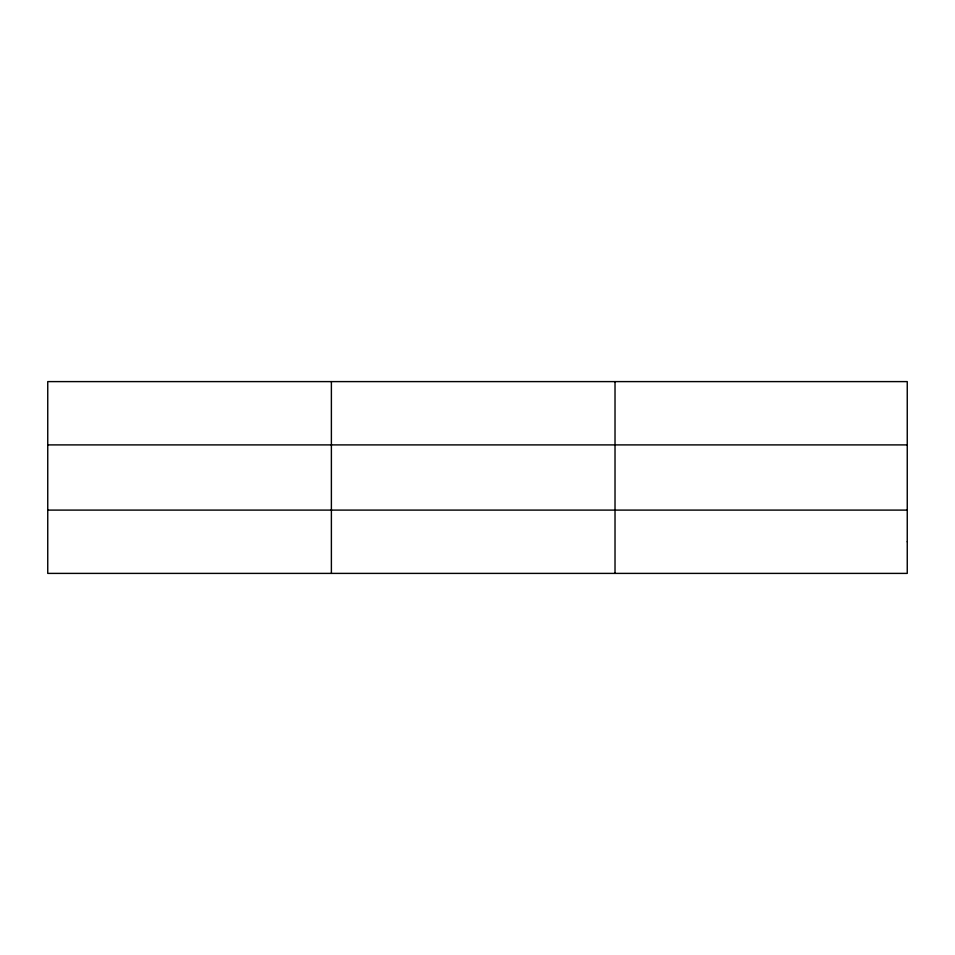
<?xml version="1.0" encoding="UTF-8"?>
<svg xmlns="http://www.w3.org/2000/svg" width="955" height="955" viewBox="0 0 955 955"><rect width="100%" height="100%" fill="white"/><g stroke="black" fill="none" stroke-linecap="round" stroke-linejoin="round"><path stroke-width="1.43" d="M331.385 381.606L331.385 573.394M615.02 381.606L615.02 573.394M47.75 444.899L907.25 444.899M47.75 510.101L907.25 510.101M907.25 541.748L907.25 573.394L47.75 573.394L47.75 381.606L907.25 381.606L907.25 541.748"/></g></svg>
